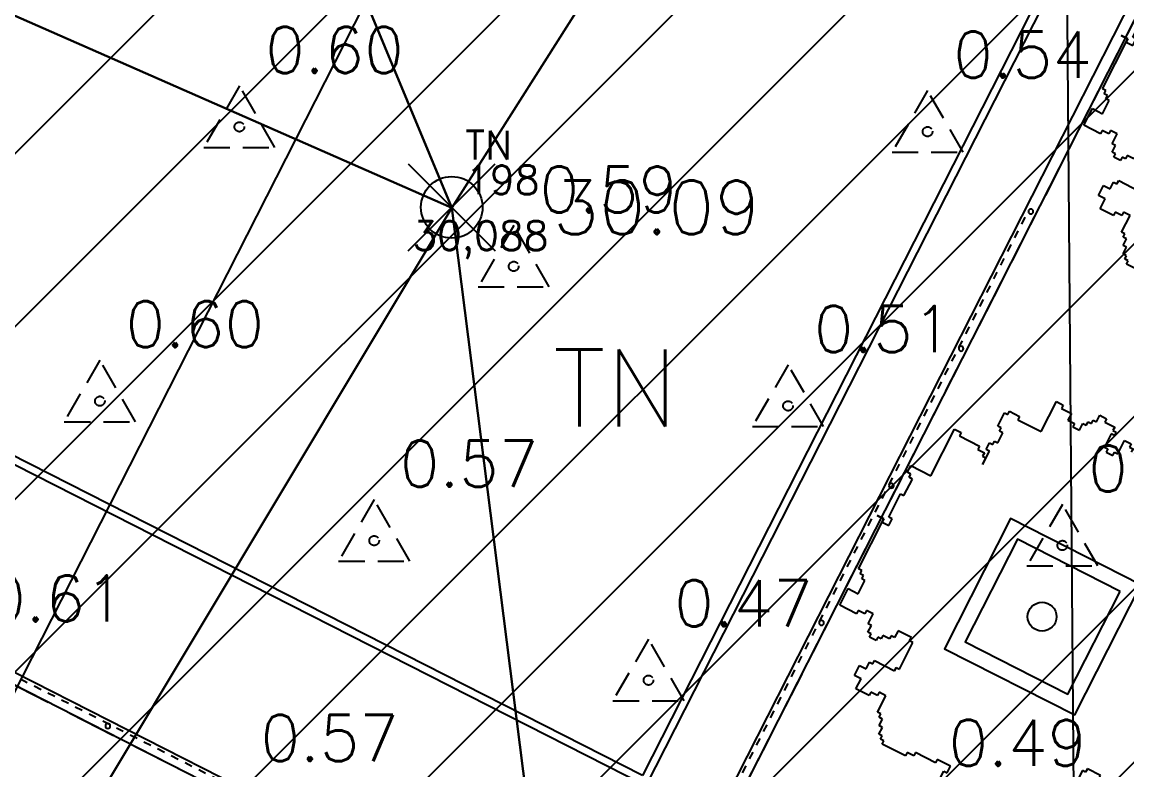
# Model space of a CAD drawing. Header units: metres. Extents: x 543100 to 543604, y 9574012 to 9574398.
# Drawn here: x 543256.01 to 543270.36, y 9574197.08 to 9574206.8 of the extents above; entities that cross this region are included whole.
import ezdxf

# ---------------------------------------------------------------- set-up
doc = ezdxf.new("R2010")
doc.units = ezdxf.units.M
doc.header["$LTSCALE"] = 0.1
for name, pattern in [('ARQ-MEPJ_BAS-PJ1-GERAL-R06$0$TT4', [0.1, 0.05, -0.05]), ('CONTINUO', [0]), ('DASHED2', [9.524999999999999, 6.35, -3.175]), ('HIDDEN', [9.524999999999999, 6.35, -3.175])]:
    doc.linetypes.add(name, pattern=pattern)
for name, color, linetype in [('#PROJ_PLATOS', 2, 'HIDDEN'), ('_TN', 2, 'CONTINUO'), ('C-TOPO-TEXT', 7, 'Continuous'), ('HACHURA', 1, 'Continuous'), ('IMPL_CANTEIRO', 8, 'Continuous'), ('IMPL_EQUIPAMENTOS', 8, 'Continuous'), ('IMPL_VEGETAÇÃO', 8, 'Continuous'), ('IMPL_ÁRVORES', 8, 'Continuous'), ('IMPLANTAÇÃO', 1, 'Continuous'), ('MalhaTriTG', 7, 'CONTINUO'), ('PROJ_PLATOS', 2, 'DASHED2'), ('PROJ_TERRA_PERFIS', 2, 'Continuous'), ('TOPO_PONTOS', 2, 'Continuous'), ('V-NODE', 1, 'Continuous'), ('V-NODE-TEXT', 1, 'Continuous'), ('XREF_IMPLNTACAO', 2, 'Continuous')]:
    doc.layers.add(name, color=color, linetype=linetype)
doc.layers.get('IMPLANTAÇÃO').off()
doc.styles.add('SIMPLEX', font='simplex', dxfattribs={"height": 0.2})
doc.styles.get("Standard").update_dxf_attribs({"font": 'simplex.shx'})

# ---------------------------------------------------------------- blocks, each defined once
blk = doc.blocks.new('A$C76815E95')
at = {"layer": 'HACHURA'}
h = blk.add_hatch(dxfattribs=at)
h.set_pattern_fill('ANSI31', color=1, scale=0.5, style=0)
h.set_pattern_definition([(45, (-56.71623454557266, -140.2760906778276), (-1.122532015133644, 1.122532015133644), [])])
h.paths.add_polyline_path([(78.50253660278395, -21.53023425675929), (78.1706479433924, -22.02040452882648), (30.00293476006482, -129.1186275184155), (23.85615117452107, -140.2760906778276), (-56.71623454557266, -83.83502537757158), (-56.29154449922498, -82.40403590723872), (-2.601691384217702, 20.28950879722834), (78.41679475666024, -21.48937489651144)])
blk = doc.blocks.new('A$C72AE6952')
at = {"layer": 'IMPL_EQUIPAMENTOS', "color": 1}
for p, q in [((48.6999996714876, 27.3000004645437), (48.6999996714876, 4.637986421585083e-07)), ((48.54999967146432, 27.15000046417117), (48.54999967146432, 0.1500004641711712)), ((48.54999967146432, 0.1500004641711712), (0.1499996714410372, 0.1500004641711712)), ((48.6999996714876, 4.637986421585083e-07), (-3.2852403819561e-07, 4.637986421585083e-07))]:
    blk.add_line(p, q, dxfattribs=at)
at = {"layer": 'IMPL_EQUIPAMENTOS', "color": 1, "linetype": 'ARQ-MEPJ_BAS-PJ1-GERAL-R06$0$TT4'}
for p, q in [((48.59374967147596, 27.22500046342611), (48.59374967147596, 0.0750004630535841)), ((48.62499967147596, 0.1062504630535841), (37.22499967145268, 0.1062504630535841))]:
    blk.add_line(p, q, dxfattribs=at)
at = {"layer": 'IMPL_EQUIPAMENTOS', "color": 1}
for points in [[(46.14999967144104, 1.150000464171171), (46.14999967144104, 26.15000046417117), (1.149999671441037, 26.15000046417117), (1.149999671441037, 1.150000464171171)], [(46.04999967146432, 1.250000463798642), (46.04999967146432, 26.0500004645437), (1.249999671475962, 26.0500004645437), (1.249999671475962, 1.250000463798642)]]:
    blk.add_lwpolyline(points, close=True, dxfattribs=at)
for centre in [(48.62499967147596, 7.735000463202596), (37.22499967145268, 0.0750004630535841), (39.22499967145268, 0.0750004630535841), (41.22499967145268, 0.0750004630535841), (43.22499967145268, 0.0750004630535841)]:
    blk.add_circle(centre, 0.03125, dxfattribs=at)
blk = doc.blocks.new('Arv-sup')
at = {"layer": 'IMPL_VEGETAÇÃO', "color": 2}
for p, q in [((-0.415055821887476, 2.138491807605618), (-0.3374561002065271, 2.138491807605618)), ((-0.415055821887476, 2.060930780092463), (-0.415055821887476, 2.138491807605618)), ((-0.3374561002065271, 2.138491807605618), (-0.3374561002065271, 2.09971129384904)), ((-0.3374561002065271, 2.09971129384904), (-0.2210565176851027, 2.09971129384904)), ((-0.2210565176851027, 2.09971129384904), (-0.2210565176851027, 2.060930780092463)), ((-0.8806546373597381, 2.060930780092463), (-0.8030544302922191, 2.060930780092463)), ((-0.8806546373597381, 1.71190549425117), (-0.8806546373597381, 2.060930780092463)), ((-0.8030544302922191, 2.060930780092463), (-0.8030544302922191, 2.022150266335885)), ((-0.8030544302922191, 2.022150266335885), (-0.6866548477707966, 2.022150266335885)), ((-0.6866548477707966, 2.022150266335885), (-0.6866548477707966, 1.94458890780669)), ((-0.5314554044088986, 1.983369752579293), (-0.492655543568425, 1.983369752579293)), ((-0.5314554044088986, 1.905808394050112), (-0.5314554044088986, 1.983369752579293)), ((-0.492655543568425, 2.022150266335885), (-0.4538556827279496, 2.022150266335885)), ((-0.492655543568425, 1.983369752579293), (-0.492655543568425, 2.022150266335885)), ((-0.4538556827279496, 2.060930780092463), (-0.415055821887476, 2.060930780092463)), ((-0.4538556827279496, 2.022150266335885), (-0.4538556827279496, 2.060930780092463)), ((-0.2210565176851027, 2.060930780092463), (-0.1822566568446291, 2.060930780092463)), ((-0.2210565176851027, 2.022150266335885), (-0.2210565176851027, 1.86702788029352)), ((-0.1822566568446291, 2.022150266335885), (-0.2210565176851027, 2.022150266335885)), ((-0.1822566568446291, 2.060930780092463), (-0.1822566568446291, 2.022150266335885)), ((-0.06585707432320476, 2.022150266335885), (0.01174264735774422, 2.022150266335885)), ((-0.06585707432320476, 1.86702788029352), (-0.06585707432320476, 2.022150266335885)), ((0.01174264735774422, 2.022150266335885), (0.01174264735774422, 1.983369752579293)), ((0.01174264735774422, 1.983369752579293), (0.05054250819821782, 1.983369752579293)), ((0.01174264735774422, 1.983369752579293), (0.08934236903869142, 1.983369752579293)), ((0.05054250819821782, 1.983369752579293), (0.05054250819821782, 1.94458890780669)), ((0.08934236903869142, 1.983369752579293), (0.08934236903869142, 1.94458890780669)), ((0.3997412557624873, 1.983369752579293), (0.4773414628300063, 1.983369752579293)), ((0.3997412557624873, 1.94458890780669), (0.3997412557624873, 1.983369752579293)), ((0.4773414628300063, 1.983369752579293), (0.4773414628300063, 1.905808394050112)), ((-0.6866548477707966, 1.94458890780669), (-0.6090551260898476, 1.94458890780669)), ((-0.6090551260898476, 1.94458890780669), (-0.6090551260898476, 1.905808394050112)), ((-0.6090551260898476, 1.905808394050112), (-0.5314554044088986, 1.905808394050112)), ((-0.2210565176851027, 1.86702788029352), (-0.1822566568446291, 1.86702788029352)), ((-0.1822566568446291, 1.86702788029352), (-0.1822566568446291, 1.828247366536942)), ((-0.1046569351636801, 1.86702788029352), (-0.06585707432320476, 1.86702788029352)), ((-0.1046569351636801, 1.828247366536942), (-0.1046569351636801, 1.86702788029352)), ((0.08934236903869142, 1.94458890780669), (0.1281422298791668, 1.94458890780669)), ((0.1281422298791668, 1.94458890780669), (0.1281422298791668, 1.905808394050112)), ((0.1281422298791668, 1.905808394050112), (0.1669420907196404, 1.905808394050112)), ((0.1669420907196404, 1.905808394050112), (0.1669420907196404, 1.828247366536942)), ((0.2833416732410647, 1.86702788029352), (0.3221415340815383, 1.86702788029352)), ((0.2833416732410647, 1.828247366536942), (0.2833416732410647, 1.86702788029352)), ((0.3221415340815383, 1.905808394050112), (0.3609413949220137, 1.905808394050112)), ((0.3221415340815383, 1.86702788029352), (0.3221415340815383, 1.905808394050112)), ((0.3609413949220137, 1.94458890780669), (0.3997412557624873, 1.94458890780669)), ((0.3609413949220137, 1.905808394050112), (0.3609413949220137, 1.94458890780669)), ((0.4773414628300063, 1.905808394050112), (0.5161413236704799, 1.905808394050112)), ((0.5161413236704799, 1.905808394050112), (0.5161413236704799, 1.86702788029352)), ((0.5161413236704799, 1.86702788029352), (0.6713407670323779, 1.86702788029352)), ((0.6713407670323779, 1.86702788029352), (0.6713407670323779, 1.828247366536942)), ((-1.268653245764483, 1.750686008007747), (-1.152253663243059, 1.750686008007747)), ((-1.268653245764483, 1.71190549425117), (-1.268653245764483, 1.750686008007747)), ((-1.152253663243059, 1.750686008007747), (-1.152253663243059, 1.71190549425117)), ((-0.1822566568446291, 1.828247366536942), (-0.1046569351636801, 1.828247366536942)), ((0.1669420907196404, 1.828247366536942), (0.2833416732410647, 1.828247366536942)), ((0.6713407670323779, 1.828247366536942), (0.7101406278728533, 1.828247366536942)), ((0.7101406278728533, 1.828247366536942), (0.7101406278728533, 1.71190549425117)), ((-1.307453106604957, 1.71190549425117), (-1.268653245764483, 1.71190549425117)), ((-1.307453106604957, 1.556783108208819), (-1.307453106604957, 1.71190549425117)), ((-1.152253663243059, 1.71190549425117), (-0.8806546373597381, 1.71190549425117)), ((0.7101406278728533, 1.71190549425117), (0.7489404887133269, 1.71190549425117)), ((0.7489404887133269, 1.71190549425117), (0.7489404887133269, 1.595563621965397)), ((-1.268653245764483, 1.556783108208819), (-1.307453106604957, 1.556783108208819)), ((-1.268653245764483, 1.518002594452227), (-1.268653245764483, 1.556783108208819)), ((-1.229853384924008, 1.518002594452227), (-1.268653245764483, 1.518002594452227)), ((-1.229853384924008, 1.401660722166454), (-1.229853384924008, 1.518002594452227)), ((0.7489404887133269, 1.595563621965397), (0.7877403495538022, 1.595563621965397)), ((0.7877403495538022, 1.595563621965397), (0.7877403495538022, 1.440441235923046)), ((0.9429397929157002, 1.518002594452227), (1.020539514596647, 1.518002594452227)), ((0.9429397929157002, 1.479221749679624), (0.9429397929157002, 1.518002594452227)), ((1.020539514596647, 1.556783108208819), (1.098139236277596, 1.556783108208819)), ((1.020539514596647, 1.518002594452227), (1.020539514596647, 1.556783108208819)), ((1.098139236277596, 1.556783108208819), (1.098139236277596, 1.479221749679624)), ((-1.268653245764483, 1.401660722166454), (-1.229853384924008, 1.401660722166454)), ((-1.268653245764483, 1.362880208409877), (-1.268653245764483, 1.401660722166454)), ((0.7877403495538022, 1.440441235923046), (0.9041399320752248, 1.440441235923046)), ((0.9041399320752248, 1.479221749679624), (0.9429397929157002, 1.479221749679624)), ((0.9041399320752248, 1.440441235923046), (0.9041399320752248, 1.479221749679624)), ((1.098139236277596, 1.479221749679624), (1.136939097118072, 1.479221749679624)), ((1.136939097118072, 1.479221749679624), (1.136939097118072, 1.440441235923046)), ((1.136939097118072, 1.440441235923046), (1.408538123001392, 1.440441235923046)), ((1.408538123001392, 1.440441235923046), (1.408538123001392, 1.362880208409877)), ((-1.695451715009701, 0.7811711779970381), (-1.695451715009701, 1.324099363637274)), ((-1.695451715009701, 1.324099363637274), (-1.617851993328753, 1.324099363637274)), ((-1.617851993328753, 1.324099363637274), (-1.617851993328753, 1.285318849880682)), ((-1.617851993328753, 1.285318849880682), (-1.385052828285906, 1.285318849880682)), ((-1.385052828285906, 1.285318849880682), (-1.385052828285906, 1.246538336124104)), ((-1.307453106604957, 1.362880208409877), (-1.268653245764483, 1.362880208409877)), ((-1.307453106604957, 1.285318849880682), (-1.307453106604957, 1.362880208409877)), ((-1.268653245764483, 1.285318849880682), (-1.307453106604957, 1.285318849880682)), ((-1.268653245764483, 1.130196463838331), (-1.268653245764483, 1.285318849880682)), ((1.408538123001392, 1.362880208409877), (1.447337983841868, 1.362880208409877)), ((1.447337983841868, 1.362880208409877), (1.447337983841868, 1.324099363637274)), ((1.447337983841868, 1.324099363637274), (1.486137844682341, 1.324099363637274)), ((1.486137844682341, 1.324099363637274), (1.486137844682341, 1.285318849880682)), ((1.486137844682341, 1.285318849880682), (1.524937705522817, 1.285318849880682)), ((1.524937705522817, 1.285318849880682), (1.524937705522817, 1.207757822367526)), ((-1.385052828285906, 1.246538336124104), (-1.307453106604957, 1.246538336124104)), ((-1.307453106604957, 1.246538336124104), (-1.307453106604957, 1.207757822367526)), ((-1.307453106604957, 1.207757822367526), (-1.268653245764483, 1.207757822367526)), ((-1.268653245764483, 1.207757822367526), (-1.268653245764483, 1.130196463838331)), ((1.524937705522817, 1.207757822367526), (1.56373756636329, 1.207757822367526)), ((1.56373756636329, 1.207757822367526), (1.56373756636329, 1.130196463838331)), ((1.56373756636329, 1.130196463838331), (1.641337288044239, 1.130196463838331)), ((1.641337288044239, 1.130196463838331), (1.641337288044239, 1.091415950081753)), ((1.641337288044239, 1.091415950081753), (1.718937009725188, 1.091415950081753)), ((1.718937009725188, 1.091415950081753), (1.718937009725188, 1.052635436325176)), ((1.718937009725188, 1.052635436325176), (1.757736870565662, 1.052635436325176)), ((1.757736870565662, 1.052635436325176), (1.757736870565662, 0.8975130502828108)), ((1.602537427203764, 0.8587322055102078), (1.602537427203764, 0.7811711779970381)), ((1.641337288044239, 0.8587322055102078), (1.602537427203764, 0.8587322055102078)), ((1.641337288044239, 0.8975130502828108), (1.641337288044239, 0.8587322055102078)), ((1.757736870565662, 0.8975130502828108), (1.641337288044239, 0.8975130502828108)), ((-1.928250880052548, 0.7811711779970381), (-1.695451715009701, 0.7811711779970381)), ((-1.928250880052548, 0.7036101504838825), (-1.928250880052548, 0.7811711779970381)), ((-1.889451019212073, 0.7036101504838825), (-1.928250880052548, 0.7036101504838825)), ((-1.889451019212073, 0.6648293057112653), (-1.889451019212073, 0.7036101504838825)), ((1.602537427203764, 0.7811711779970381), (1.718937009725188, 0.7811711779970381)), ((1.718937009725188, 0.7811711779970381), (1.718937009725188, 0.7423906642404603)), ((1.718937009725188, 0.7423906642404603), (1.796536731406137, 0.7423906642404603)), ((1.796536731406137, 0.7423906642404603), (1.796536731406137, 0.7036101504838825)), ((1.796536731406137, 0.7036101504838825), (1.874136938473656, 0.7036101504838825)), ((1.874136938473656, 0.7036101504838825), (1.874136938473656, 0.5097069196689148)), ((-1.850651158371599, 0.6648293057112653), (-1.889451019212073, 0.6648293057112653)), ((-1.850651158371599, 0.470926405912337), (-1.850651158371599, 0.6648293057112653)), ((-1.889451019212073, 0.470926405912337), (-1.850651158371599, 0.470926405912337)), ((-1.889451019212073, 0.1994621475841996), (-1.889451019212073, 0.470926405912337)), ((1.835337077633181, 0.5097069196689148), (1.835337077633181, 0.3545845336265643)), ((1.874136938473656, 0.5097069196689148), (1.835337077633181, 0.5097069196689148)), ((1.835337077633181, 0.3545845336265643), (1.91293679931413, 0.3545845336265643)), ((1.91293679931413, 0.3545845336265643), (1.91293679931413, 0.3158040198699723)), ((1.91293679931413, 0.3158040198699723), (1.990536520995079, 0.3158040198699723)), ((1.990536520995079, 0.3158040198699723), (1.990536520995079, 0.2382429923568168)), ((1.990536520995079, 0.2382429923568168), (2.029336381835552, 0.2382429923568168)), ((2.029336381835552, 0.2382429923568168), (2.029336381835552, 0.08312060631445206)), ((-2.005850601733496, 0.1606816338276218), (-1.928250880052548, 0.1606816338276218)), ((-1.928250880052548, 0.1606816338276218), (-2.005850601733496, 0.1606816338276218)), ((-1.928250880052548, 0.1606816338276218), (-1.928250880052548, 0.121901120071044)), ((-1.928250880052548, -0.4210273965852167), (-1.928250880052548, 0.1606816338276218)), ((-1.928250880052548, 0.121901120071044), (-1.850651158371599, 0.121901120071044)), ((-1.850651158371599, 0.1994621475841996), (-1.889451019212073, 0.1994621475841996)), ((-1.850651158371599, 0.121901120071044), (-1.850651158371599, 0.1994621475841996)), ((1.874136938473656, 0.08312060631445206), (1.874136938473656, -0.1107826245005015)), ((2.029336381835552, 0.08312060631445206), (1.874136938473656, 0.08312060631445206)), ((1.874136938473656, -0.1107826245005015), (1.91293679931413, -0.1107826245005015)), ((1.91293679931413, -0.1107826245005015), (1.91293679931413, -0.4210273965852167)), ((-1.889451019212073, -0.4210273965852167), (-1.928250880052548, -0.4210273965852167)), ((-1.889451019212073, -0.4598079103417945), (-1.889451019212073, -0.4210273965852167)), ((1.835337077633181, -0.4210273965852167), (1.835337077633181, -0.4598079103417945)), ((1.91293679931413, -0.4210273965852167), (1.835337077633181, -0.4210273965852167)), ((-1.850651158371599, -0.4598079103417945), (-1.889451019212073, -0.4598079103417945)), ((-1.850651158371599, -0.4985884240983864), (-1.850651158371599, -0.4598079103417945)), ((-1.811851297531124, -0.4985884240983864), (-1.850651158371599, -0.4985884240983864)), ((-1.811851297531124, -0.653710810140737), (-1.811851297531124, -0.4985884240983864)), ((1.718937009725188, -0.4985884240983864), (1.718937009725188, -0.7700526824265097)), ((1.757736870565662, -0.4985884240983864), (1.718937009725188, -0.4985884240983864)), ((1.757736870565662, -0.4598079103417945), (1.757736870565662, -0.4985884240983864)), ((1.835337077633181, -0.4598079103417945), (1.757736870565662, -0.4598079103417945)), ((-1.928250880052548, -0.653710810140737), (-1.811851297531124, -0.653710810140737)), ((-1.928250880052548, -0.8476137099396652), (-1.928250880052548, -0.653710810140737)), ((-1.656651854169227, -0.7700526824265097), (-1.656651854169227, -0.8088331961830875)), ((-1.579052132488278, -0.7700526824265097), (-1.656651854169227, -0.7700526824265097)), ((-1.579052132488278, -0.8863942236962572), (-1.579052132488278, -0.7700526824265097)), ((1.718937009725188, -0.7700526824265097), (1.757736870565662, -0.7700526824265097)), ((1.757736870565662, -0.7700526824265097), (1.757736870565662, -0.8088331961830875)), ((-1.734251575850176, -0.8476137099396652), (-1.928250880052548, -0.8476137099396652)), ((-1.734251575850176, -0.8088331961830875), (-1.734251575850176, -0.8476137099396652)), ((-1.656651854169227, -0.8088331961830875), (-1.734251575850176, -0.8088331961830875)), ((-1.540252271647804, -0.8863942236962572), (-1.579052132488278, -0.8863942236962572)), ((-1.540252271647804, -0.963955582225438), (-1.540252271647804, -0.8863942236962572)), ((-1.307453106604957, -0.8863942236962572), (-1.307453106604957, -0.9251750684688602)), ((-1.268653245764483, -0.8863942236962572), (-1.307453106604957, -0.8863942236962572)), ((-1.268653245764483, -0.8088331961830875), (-1.268653245764483, -0.8863942236962572)), ((-1.113453802402585, -0.8088331961830875), (-1.268653245764483, -0.8088331961830875)), ((-1.113453802402585, -0.8476137099396652), (-1.113453802402585, -0.8088331961830875)), ((-1.07465394156211, -0.8476137099396652), (-1.113453802402585, -0.8476137099396652)), ((-1.07465394156211, -1.15785848202438), (-1.07465394156211, -0.8476137099396652)), ((1.757736870565662, -0.8088331961830875), (1.796536731406137, -0.8088331961830875)), ((1.796536731406137, -0.8088331961830875), (1.796536731406137, -0.8476137099396652)), ((1.796536731406137, -0.8476137099396652), (1.835337077633181, -0.8476137099396652)), ((1.835337077633181, -0.8476137099396652), (1.835337077633181, -0.9251750684688602)), ((-1.501452410807329, -0.963955582225438), (-1.540252271647804, -0.963955582225438)), ((-1.501452410807329, -1.00273609598203), (-1.501452410807329, -0.963955582225438)), ((-1.42385268912638, -1.00273609598203), (-1.501452410807329, -1.00273609598203)), ((-1.42385268912638, -0.963955582225438), (-1.42385268912638, -1.00273609598203)), ((-1.385052828285906, -0.963955582225438), (-1.42385268912638, -0.963955582225438)), ((-1.385052828285906, -0.9251750684688602), (-1.385052828285906, -0.963955582225438)), ((-1.307453106604957, -0.9251750684688602), (-1.385052828285906, -0.9251750684688602)), ((1.718937009725188, -1.00273609598203), (1.718937009725188, -1.041516609738608)), ((1.757736870565662, -1.00273609598203), (1.718937009725188, -1.00273609598203)), ((1.757736870565662, -0.963955582225438), (1.757736870565662, -1.00273609598203)), ((1.796536731406137, -0.963955582225438), (1.757736870565662, -0.963955582225438)), ((1.796536731406137, -0.9251750684688602), (1.796536731406137, -0.963955582225438)), ((1.835337077633181, -0.9251750684688602), (1.796536731406137, -0.9251750684688602)), ((1.641337288044239, -1.041516609738608), (1.641337288044239, -1.274200354310153)), ((1.718937009725188, -1.041516609738608), (1.641337288044239, -1.041516609738608)), ((-1.385052828285906, -1.235419840553575), (-1.346252967445432, -1.235419840553575)), ((-1.385052828285906, -1.312980868066731), (-1.385052828285906, -1.235419840553575)), ((-1.346252967445432, -1.196638995780958), (-1.113453802402585, -1.196638995780958)), ((-1.346252967445432, -1.235419840553575), (-1.346252967445432, -1.196638995780958)), ((-1.113453802402585, -1.15785848202438), (-1.07465394156211, -1.15785848202438)), ((-1.113453802402585, -1.196638995780958), (-1.113453802402585, -1.15785848202438)), ((-1.113453802402585, -1.15785848202438), (-1.113453802402585, -1.196638995780958)), ((-1.113453802402585, -1.196638995780958), (-1.113453802402585, -1.15785848202438)), ((1.098139236277596, -1.235419840553575), (1.098139236277596, -1.468103254109096)), ((1.136939097118072, -1.235419840553575), (1.098139236277596, -1.235419840553575)), ((1.29213854047997, -1.196638995780958), (1.136939097118072, -1.196638995780958)), ((1.136939097118072, -1.196638995780958), (1.136939097118072, -1.235419840553575)), ((1.29213854047997, -1.235419840553575), (1.29213854047997, -1.196638995780958)), ((1.330938401320443, -1.235419840553575), (1.29213854047997, -1.235419840553575)), ((1.330938401320443, -1.312980868066731), (1.330938401320443, -1.235419840553575)), ((-1.462652549966855, -1.312980868066731), (-1.385052828285906, -1.312980868066731)), ((-1.462652549966855, -1.429322740352504), (-1.462652549966855, -1.312980868066731)), ((1.369738262160919, -1.312980868066731), (1.330938401320443, -1.312980868066731)), ((1.369738262160919, -1.351761381823323), (1.369738262160919, -1.312980868066731)), ((1.524937705522817, -1.351761381823323), (1.369738262160919, -1.351761381823323)), ((1.524937705522817, -1.274200354310153), (1.524937705522817, -1.351761381823323)), ((1.641337288044239, -1.274200354310153), (1.524937705522817, -1.274200354310153)), ((-1.385052828285906, -1.429322740352504), (-1.462652549966855, -1.429322740352504)), ((-1.385052828285906, -1.545664612638276), (-1.385052828285906, -1.429322740352504)), ((-1.152253663243059, -1.468103254109096), (-1.152253663243059, -1.506883767865673)), ((-1.07465394156211, -1.468103254109096), (-1.152253663243059, -1.468103254109096)), ((-1.07465394156211, -1.662006153908024), (-1.07465394156211, -1.468103254109096)), ((1.098139236277596, -1.468103254109096), (1.136939097118072, -1.468103254109096)), ((1.136939097118072, -1.468103254109096), (1.136939097118072, -1.623225640151446)), ((-1.229853384924008, -1.545664612638276), (-1.385052828285906, -1.545664612638276)), ((-1.229853384924008, -1.506883767865673), (-1.229853384924008, -1.545664612638276)), ((-1.152253663243059, -1.506883767865673), (-1.229853384924008, -1.506883767865673)), ((-1.035854080721636, -1.662006153908024), (-1.07465394156211, -1.662006153908024)), ((-1.035854080721636, -1.700786998680641), (-1.035854080721636, -1.662006153908024)), ((-0.9970542198811607, -1.700786998680641), (-1.035854080721636, -1.700786998680641)), ((-0.9970542198811607, -1.778348026193797), (-0.9970542198811607, -1.700786998680641)), ((1.059339375437123, -1.662006153908024), (1.059339375437123, -1.739567512437219)), ((1.098139236277596, -1.662006153908024), (1.059339375437123, -1.662006153908024)), ((1.098139236277596, -1.623225640151446), (1.098139236277596, -1.662006153908024)), ((1.136939097118072, -1.623225640151446), (1.098139236277596, -1.623225640151446)), ((-0.9582543590406871, -1.778348026193797), (-0.9970542198811607, -1.778348026193797)), ((-0.9582543590406871, -1.855909053706966), (-0.9582543590406871, -1.778348026193797)), ((-0.1434567960041537, -1.817128539950389), (-0.2986562393660517, -1.817128539950389)), ((-0.2986562393660517, -1.817128539950389), (-0.2986562393660517, -1.855909053706966)), ((-0.1434567960041537, -1.894689898479569), (-0.1434567960041537, -1.817128539950389)), ((0.5549411845109553, -1.817128539950389), (0.5549411845109553, -1.855909053706966)), ((0.5937410453514289, -1.817128539950389), (0.5549411845109553, -1.817128539950389)), ((0.5937410453514289, -1.778348026193797), (0.5937410453514289, -1.817128539950389)), ((0.7489404887133269, -1.778348026193797), (0.5937410453514289, -1.778348026193797)), ((0.7489404887133269, -1.817128539950389), (0.7489404887133269, -1.778348026193797)), ((0.7877403495538022, -1.817128539950389), (0.7489404887133269, -1.817128539950389)), ((0.7877403495538022, -1.894689898479569), (0.7877403495538022, -1.817128539950389)), ((1.020539514596647, -1.739567512437219), (1.020539514596647, -1.894689898479569)), ((1.059339375437123, -1.739567512437219), (1.020539514596647, -1.739567512437219)), ((-0.9194544982002117, -1.855909053706966), (-0.9582543590406871, -1.855909053706966)), ((-0.9194544982002117, -1.894689898479569), (-0.9194544982002117, -1.855909053706966)), ((-0.8806546373597381, -1.894689898479569), (-0.9194544982002117, -1.894689898479569)), ((-0.8806546373597381, -1.933470412236161), (-0.8806546373597381, -1.894689898479569)), ((-0.6090551260898476, -1.933470412236161), (-0.8806546373597381, -1.933470412236161)), ((-0.6090551260898476, -1.894689898479569), (-0.6090551260898476, -1.933470412236161)), ((-0.5314554044088986, -1.894689898479569), (-0.6090551260898476, -1.894689898479569)), ((-0.5314554044088986, -1.855909053706966), (-0.5314554044088986, -1.894689898479569)), ((-0.2986562393660517, -1.855909053706966), (-0.5314554044088986, -1.855909053706966)), ((-0.1822566568446291, -2.204934670564285), (-0.1822566568446291, -1.894689898479569)), ((-0.1822566568446291, -1.894689898479569), (-0.1434567960041537, -1.894689898479569)), ((0.4385411166029627, -1.894689898479569), (0.4385411166029627, -2.011031439749317)), ((0.5161413236704799, -1.894689898479569), (0.4385411166029627, -1.894689898479569)), ((0.5161413236704799, -1.855909053706966), (0.5161413236704799, -1.894689898479569)), ((0.5549411845109553, -1.855909053706966), (0.5161413236704799, -1.855909053706966)), ((0.8265402103942758, -1.894689898479569), (0.7877403495538022, -1.894689898479569)), ((0.8265402103942758, -1.933470412236161), (0.8265402103942758, -1.894689898479569)), ((0.9817396537561738, -1.933470412236161), (0.8265402103942758, -1.933470412236161)), ((0.9817396537561738, -1.894689898479569), (0.9817396537561738, -1.933470412236161)), ((1.020539514596647, -1.894689898479569), (0.9817396537561738, -1.894689898479569)), ((0.2057419515601158, -2.049812284521934), (0.2057419515601158, -2.088592798278512)), ((0.3997412557624873, -2.049812284521934), (0.2057419515601158, -2.049812284521934)), ((0.3997412557624873, -2.011031439749317), (0.3997412557624873, -2.049812284521934)), ((0.4385411166029627, -2.011031439749317), (0.3997412557624873, -2.011031439749317)), ((0.01174264735774422, -2.166153825791667), (0.01174264735774422, -2.204934670564285)), ((0.1281422298791668, -2.166153825791667), (0.01174264735774422, -2.166153825791667)), ((0.1281422298791668, -2.12737331203509), (0.1281422298791668, -2.166153825791667)), ((0.1669420907196404, -2.12737331203509), (0.1281422298791668, -2.12737331203509)), ((0.1669420907196404, -2.088592798278512), (0.1669420907196404, -2.12737331203509)), ((0.2057419515601158, -2.088592798278512), (0.1669420907196404, -2.088592798278512)), ((0.01174264735774422, -2.204934670564285), (-0.1822566568446291, -2.204934670564285))]:
    blk.add_line(p, q, dxfattribs=at)
blk.add_circle((0, 1.4210854715202e-14), 0.15, dxfattribs=at)
blk = doc.blocks.new('A$C00972E22')
at = {"layer": 'IMPL_CANTEIRO'}
for points in [[(127.3958827540046, 126.1364821959287), (125.4958827540977, 126.1364821959287), (125.4958827540977, 124.2364821974188), (127.3958827540046, 124.2364821974188)], [(127.1958827540511, 125.9364821966738), (125.6958827540511, 125.9364821966738), (125.6958827540511, 124.4364821966738), (127.1958827540511, 124.4364821966738)]]:
    blk.add_lwpolyline(points, close=True, dxfattribs=at)
at = {"layer": 'IMPL_EQUIPAMENTOS', "xscale": -1, "rotation": 90.00000000539993}
blk.add_blockref('A$C72AE6952', (123.9958832178963, 167.0364818684757), dxfattribs=at)
at = {"layer": 'IMPL_ÁRVORES', "xscale": 1.25, "yscale": 1.25, "zscale": 1.25}
for p in [(126.438804314821, 132.1828775610775), (126.438804314821, 125.1828775610775)]:
    blk.add_blockref('Arv-sup', p, dxfattribs=at)
blk = doc.blocks.new('Base_Implantacao')
at = {"layer": 'IMPLANTAÇÃO', "rotation": 333.0393706475627}
blk.add_blockref('A$C00972E22', (543099.8097354489, 9574144.815856133), dxfattribs=at)
at = {"layer": 'MalhaTriTG', "color": 132}
mesh = blk.add_polyface(dxfattribs=at)
corners = [(543176.729, 9574192.765, 30.868), (543180.502, 9574198.731, 30.876), (543167.061, 9574201.461, 31.347), (543165.999, 9574209.837, 31.42), (543180.461, 9574218.809, 31.176), (543198.271, 9574209.736, 30.556), (543183.119, 9574217.394, 30.998), (543196.284, 9574190.719, 30.635), (543214.869, 9574201.169, 30.374), (543202.877, 9574228.947, 30.531), (543218.951, 9574222.118, 30.361), (543234.05, 9574215.321, 30.261), (543230.544, 9574191.565, 30.227), (543174.98, 9574227.004, 31.33), (543184.667, 9574238.023, 31.282), (543171.161, 9574219.715, 31.378), (543196.349, 9574252.1, 31.162), (543200.318, 9574249.958, 30.749), (543180.842, 9574238.534, 31.317), (543172.773, 9574242.281, 31.61), (543181.592, 9574239.297, 31.451), (543177.486, 9574251.493, 31.583), (543187.66, 9574251.739, 31.282), (543174.643, 9574250.343, 31.617), (543209.413, 9574244.793, 30.556), (543223.881, 9574236.865, 30.379), (543238.336, 9574229.355, 30.188), (543221.894, 9574259.531, 30.495), (543253.212, 9574224.513, 30.191), (543259.882, 9574241.736, 30.032), (543240.585, 9574250.291, 30.176), (543248.6, 9574210.1, 30.139), (543261.591, 9574204.385, 30.088), (543248.316, 9574182.248, 30.087), (543269.51, 9574216.865, 29.996), (543277.509, 9574234.871, 29.901), (543270.435, 9574261.497, 30.138)]
mesh.append_faces([[corners[k] for k in face] for face in [(0, 1, 2), (3, 1, 4), (1, 5, 6), (1, 7, 5), (8, 5, 7), (6, 5, 9), (10, 8, 11), (5, 8, 10), (12, 11, 8), (4, 1, 6), (13, 4, 14), (4, 13, 15), (16, 14, 17), (13, 14, 18), (19, 18, 20), (18, 19, 13), (20, 18, 14), (19, 20, 21), (22, 20, 14), (19, 21, 23), (20, 22, 21), (14, 16, 22), (4, 6, 14), (9, 17, 14), (17, 9, 24), (9, 25, 24), (25, 9, 10), (26, 25, 10), (24, 25, 27), (6, 9, 14), (5, 10, 9), (26, 11, 28), (26, 29, 30), (25, 26, 30), (31, 11, 12), (32, 28, 31), (28, 29, 26), (11, 31, 28), (31, 33, 32), (28, 32, 34), (34, 35, 28), (29, 28, 35), (36, 29, 35), (11, 26, 10)]], dxfattribs={"color": 132})
mesh = blk.add_polyface(dxfattribs=at)
corners = [(543142.756, 9574194.541, 31.722), (543148.318, 9574190.698, 31.624), (543151.565, 9574196.499, 31.609), (543165.31, 9574192.044, 31.151), (543178.769, 9574179.812, 30.825), (543176.729, 9574192.765, 30.868), (543154.598, 9574198.364, 31.621), (543180.502, 9574198.731, 30.876), (543188.743, 9574184.577, 31), (543167.061, 9574201.461, 31.347), (543157.511, 9574198.838, 31.405), (543195.541, 9574163.399, 30.542), (543212.146, 9574141.696, 30.606), (543217.527, 9574151.083, 30.588), (543203.54, 9574153.613, 30.565), (543204.89, 9574166.147, 30.691), (543210.062, 9574160.14, 30.652), (543213.866, 9574164.081, 30.605), (543227.87, 9574138.514, 30.536), (543242.024, 9574164.941, 30.147), (543196.284, 9574190.719, 30.635), (543189.881, 9574180.728, 30.729), (543199.388, 9574171.327, 30.672), (543212.837, 9574183.447, 30.322), (543228.12, 9574178.146, 30.249), (543230.544, 9574191.565, 30.227), (543214.869, 9574201.169, 30.374), (543248.316, 9574182.248, 30.087), (543233.964, 9574136.193, 30.404), (543243.37, 9574169.714, 30.153), (543270.17, 9574136.639, 31.32), (543248.6, 9574210.1, 30.139), (543261.591, 9574204.385, 30.088), (543269.51, 9574216.865, 29.996)]
mesh.append_faces([[corners[k] for k in face] for face in [(0, 1, 2), (2, 1, 3), (3, 4, 5), (3, 6, 2), (7, 5, 8), (9, 3, 5), (3, 10, 6), (5, 4, 8), (3, 1, 4), (1, 11, 4), (12, 13, 14), (15, 11, 14), (16, 14, 13), (15, 14, 16), (16, 13, 17), (14, 11, 1), (13, 18, 19), (13, 19, 17), (20, 8, 21), (21, 8, 4), (22, 21, 11), (20, 21, 22), (20, 22, 23), (20, 7, 8), (23, 15, 17), (17, 15, 16), (19, 24, 17), (23, 17, 24), (23, 25, 26), (25, 23, 24), (26, 20, 23), (25, 24, 27), (23, 22, 15), (22, 11, 15), (11, 21, 4), (18, 28, 19), (19, 29, 24), (27, 24, 29), (19, 30, 29), (29, 30, 27), (27, 31, 25), (32, 27, 30), (30, 33, 32)]], dxfattribs={"color": 132})
blk = doc.blocks.new('*U43', base_point=(543261.59, 9574204.39, 30.088))
at = {"layer": 'V-NODE', "lineweight": -2}
for p, q in [((543261.024314575, 9574203.824314576, 30.088), (543262.1556854249, 9574204.955685426, 30.088)), ((543261.024314575, 9574204.955685426, 30.088), (543262.1556854249, 9574203.824314576, 30.088))]:
    blk.add_line(p, q, dxfattribs=at)
blk.add_circle((543261.59, 9574204.39, 30.088), 0.4, dxfattribs=at)
at = {"layer": 'V-NODE-TEXT', "linetype": 'ByBlock'}
for s, insert, char_height, attachment_point in [('30.09', (543262.9056854249, 9574204.39), 0.7, 4), ('TN', (543262.9056854249, 9574202.540000001), 1, 1)]:
    blk.add_mtext(s, dxfattribs=dict(at, insert=insert, char_height=char_height, attachment_point=attachment_point))
blk = doc.blocks.new('STA')
blk.add_lwpolyline([(0, 0.9999999999999964), (-0.8660254037844339, -0.5000000000000036), (0.8660254037844339, -0.5000000000000036)], close=True)
blk.add_circle((0, 0), 0.1181215260333346)
blk = doc.blocks.new('SIMB_PONTO')
at = {"color": 0}
blk.add_point((0, 0), dxfattribs=at)
for tag in ['desc:', 'cota:', 'pto:']:
    blk.add_attdef(tag, (0, 0), '', height=1)

msp = doc.modelspace()

# ---------------------------------------------------------------- linework, layer by layer
at = {"layer": '#PROJ_PLATOS', "elevation": 30.7, "flags": 128}
msp.add_lwpolyline([(543239.6477285884, 9574206.451578615), (543263.9807169884, 9574194.074355625), (543286.0602205647, 9574237.481502399), (543261.7272321656, 9574249.858725393)], close=True, dxfattribs=at)
at = {"layer": 'PROJ_TERRA_PERFIS', "flags": 128}
msp.add_lwpolyline([(543305.7593214898, 9574296.106710358), (543231.0006581296, 9574149.134995649)], dxfattribs=at)

# ---------------------------------------------------------------- block references
at = {"layer": '_TN', "color": 3}
ref = msp.add_blockref('SIMB_PONTO', (543261.591, 9574204.385), dxfattribs=at)
ref.add_attrib('PONTO', '198', (543261.7660000001, 9574204.56), dxfattribs={"layer": '0', "color": 1, "height": 0.375, "style": 'SIMPLEX'})
ref.add_attrib('DESC', 'TN', (543261.7660000001, 9574205.01), dxfattribs={"layer": '0', "color": 4, "height": 0.375, "style": 'SIMPLEX'})
ref.add_attrib('COTA', '30,088', (543261.0785000001, 9574203.834999999), dxfattribs={"layer": '0', "color": 2, "height": 0.375, "style": 'SIMPLEX'})
at = {"layer": 'HACHURA', "color": 1}
msp.add_blockref('A$C76815E95', (543230.4314724284, 9574294.974200036, -0.07163635617761699), dxfattribs=at)
at = {"layer": 'PROJ_PLATOS', "color": 2, "linetype": 'Continuous', "lineweight": -3, "xscale": 0.5333333333333333, "yscale": 0.5333333333333333, "zscale": 0.5333333333333333}
for p in [(543258.8302080539, 9574205.435936952, 0.6014821383649451), (543267.7742667907, 9574205.37418492, 0.5402913993421368), (543262.3954811423, 9574203.622424392, 0.587982944588845), (543257.016695494, 9574201.870663865, 0.6026430157110171), (543265.9607542306, 9574201.808911832, 0.5076309083908179), (543260.5819685822, 9574200.057151303, 0.5733633769493262), (543269.526027319, 9574199.995399272, 0.5210476612138459), (543264.1472416705, 9574198.243638743, 0.4749704174089793)]:
    msp.add_blockref('STA', p, dxfattribs=at)
at = {"layer": 'TOPO_PONTOS'}
msp.add_blockref('*U43', (543261.59, 9574204.39, 30.088), dxfattribs=at)
at = {"layer": 'XREF_IMPLNTACAO'}
msp.add_blockref('Base_Implantacao', (0, 0), dxfattribs=at)

# ---------------------------------------------------------------- texts
at = {"layer": 'C-TOPO-TEXT', "color": 7, "linetype": 'Continuous', "lineweight": -3, "char_height": 0.6, "attachment_point": 4}
for s, insert in [('0.60', (543259.1652080539, 9574206.435936952)), ('0.54', (543268.1092667907, 9574206.37418492)), ('0.59', (543262.7304811423, 9574204.622424392)), ('0.60', (543257.3516954939, 9574202.870663865)), ('0.51', (543266.2957542306, 9574202.808911832)), ('0.57', (543260.9169685822, 9574201.057151303)), ('0.52', (543269.861027319, 9574200.995399272)), ('0.61', (543255.5381829338, 9574199.305390775)), ('0.47', (543264.4822416705, 9574199.243638743)), ('0.57', (543259.1034560221, 9574197.491878215)), ('0.49', (543268.0475147589, 9574197.430126183))]:
    msp.add_mtext(s, dxfattribs=dict(at, insert=insert))

# ---------------------------------------------------------------- meshes
at = {"layer": 'MalhaTriTG', "color": 132}
mesh = msp.add_polyface(dxfattribs=at)
corners = [(543176.729, 9574192.765, 30.868), (543180.502, 9574198.731, 30.876), (543167.061, 9574201.461, 31.347), (543165.999, 9574209.837, 31.42), (543180.461, 9574218.809, 31.176), (543198.271, 9574209.736, 30.556), (543183.119, 9574217.394, 30.998), (543196.284, 9574190.719, 30.635), (543214.869, 9574201.169, 30.374), (543202.877, 9574228.947, 30.531), (543218.951, 9574222.118, 30.361), (543234.05, 9574215.321, 30.261), (543230.544, 9574191.565, 30.227), (543174.98, 9574227.004, 31.33), (543184.667, 9574238.023, 31.282), (543171.161, 9574219.715, 31.378), (543196.349, 9574252.1, 31.162), (543200.318, 9574249.958, 30.749), (543180.842, 9574238.534, 31.317), (543172.773, 9574242.281, 31.61), (543181.592, 9574239.297, 31.451), (543177.486, 9574251.493, 31.583), (543187.66, 9574251.739, 31.282), (543174.643, 9574250.343, 31.617), (543209.413, 9574244.793, 30.556), (543223.881, 9574236.865, 30.379), (543238.336, 9574229.355, 30.188), (543221.894, 9574259.531, 30.495), (543253.212, 9574224.513, 30.191), (543259.882, 9574241.736, 30.032), (543240.585, 9574250.291, 30.176), (543248.6, 9574210.1, 30.139), (543261.591, 9574204.385, 30.088), (543248.316, 9574182.248, 30.087), (543269.51, 9574216.865, 29.996), (543277.509, 9574234.871, 29.901), (543270.435, 9574261.497, 30.138)]
mesh.append_faces([[corners[k] for k in face] for face in [(0, 1, 2), (3, 1, 4), (1, 5, 6), (1, 7, 5), (8, 5, 7), (6, 5, 9), (10, 8, 11), (5, 8, 10), (12, 11, 8), (4, 1, 6), (13, 4, 14), (4, 13, 15), (16, 14, 17), (13, 14, 18), (19, 18, 20), (18, 19, 13), (20, 18, 14), (19, 20, 21), (22, 20, 14), (19, 21, 23), (20, 22, 21), (14, 16, 22), (4, 6, 14), (9, 17, 14), (17, 9, 24), (9, 25, 24), (25, 9, 10), (26, 25, 10), (24, 25, 27), (6, 9, 14), (5, 10, 9), (26, 11, 28), (26, 29, 30), (25, 26, 30), (31, 11, 12), (32, 28, 31), (28, 29, 26), (11, 31, 28), (31, 33, 32), (28, 32, 34), (34, 35, 28), (29, 28, 35), (36, 29, 35), (11, 26, 10)]], dxfattribs={"color": 132})
mesh = msp.add_polyface(dxfattribs=at)
corners = [(543142.756, 9574194.541, 31.722), (543148.318, 9574190.698, 31.624), (543151.565, 9574196.499, 31.609), (543165.31, 9574192.044, 31.151), (543178.769, 9574179.812, 30.825), (543176.729, 9574192.765, 30.868), (543154.598, 9574198.364, 31.621), (543180.502, 9574198.731, 30.876), (543188.743, 9574184.577, 31), (543167.061, 9574201.461, 31.347), (543157.511, 9574198.838, 31.405), (543195.541, 9574163.399, 30.542), (543212.146, 9574141.696, 30.606), (543217.527, 9574151.083, 30.588), (543203.54, 9574153.613, 30.565), (543204.89, 9574166.147, 30.691), (543210.062, 9574160.14, 30.652), (543213.866, 9574164.081, 30.605), (543227.87, 9574138.514, 30.536), (543242.024, 9574164.941, 30.147), (543196.284, 9574190.719, 30.635), (543189.881, 9574180.728, 30.729), (543199.388, 9574171.327, 30.672), (543212.837, 9574183.447, 30.322), (543228.12, 9574178.146, 30.249), (543230.544, 9574191.565, 30.227), (543214.869, 9574201.169, 30.374), (543248.316, 9574182.248, 30.087), (543233.964, 9574136.193, 30.404), (543243.37, 9574169.714, 30.153), (543270.17, 9574136.639, 31.32), (543248.6, 9574210.1, 30.139), (543261.591, 9574204.385, 30.088), (543269.51, 9574216.865, 29.996)]
mesh.append_faces([[corners[k] for k in face] for face in [(0, 1, 2), (2, 1, 3), (3, 4, 5), (3, 6, 2), (7, 5, 8), (9, 3, 5), (3, 10, 6), (5, 4, 8), (3, 1, 4), (1, 11, 4), (12, 13, 14), (15, 11, 14), (16, 14, 13), (15, 14, 16), (16, 13, 17), (14, 11, 1), (13, 18, 19), (13, 19, 17), (20, 8, 21), (21, 8, 4), (22, 21, 11), (20, 21, 22), (20, 22, 23), (20, 7, 8), (23, 15, 17), (17, 15, 16), (19, 24, 17), (23, 17, 24), (23, 25, 26), (25, 23, 24), (26, 20, 23), (25, 24, 27), (23, 22, 15), (22, 11, 15), (11, 21, 4), (18, 28, 19), (19, 29, 24), (27, 24, 29), (19, 30, 29), (29, 30, 27), (27, 31, 25), (32, 27, 30), (30, 33, 32)]], dxfattribs={"color": 132})

doc.saveas('drawing.dxf')
